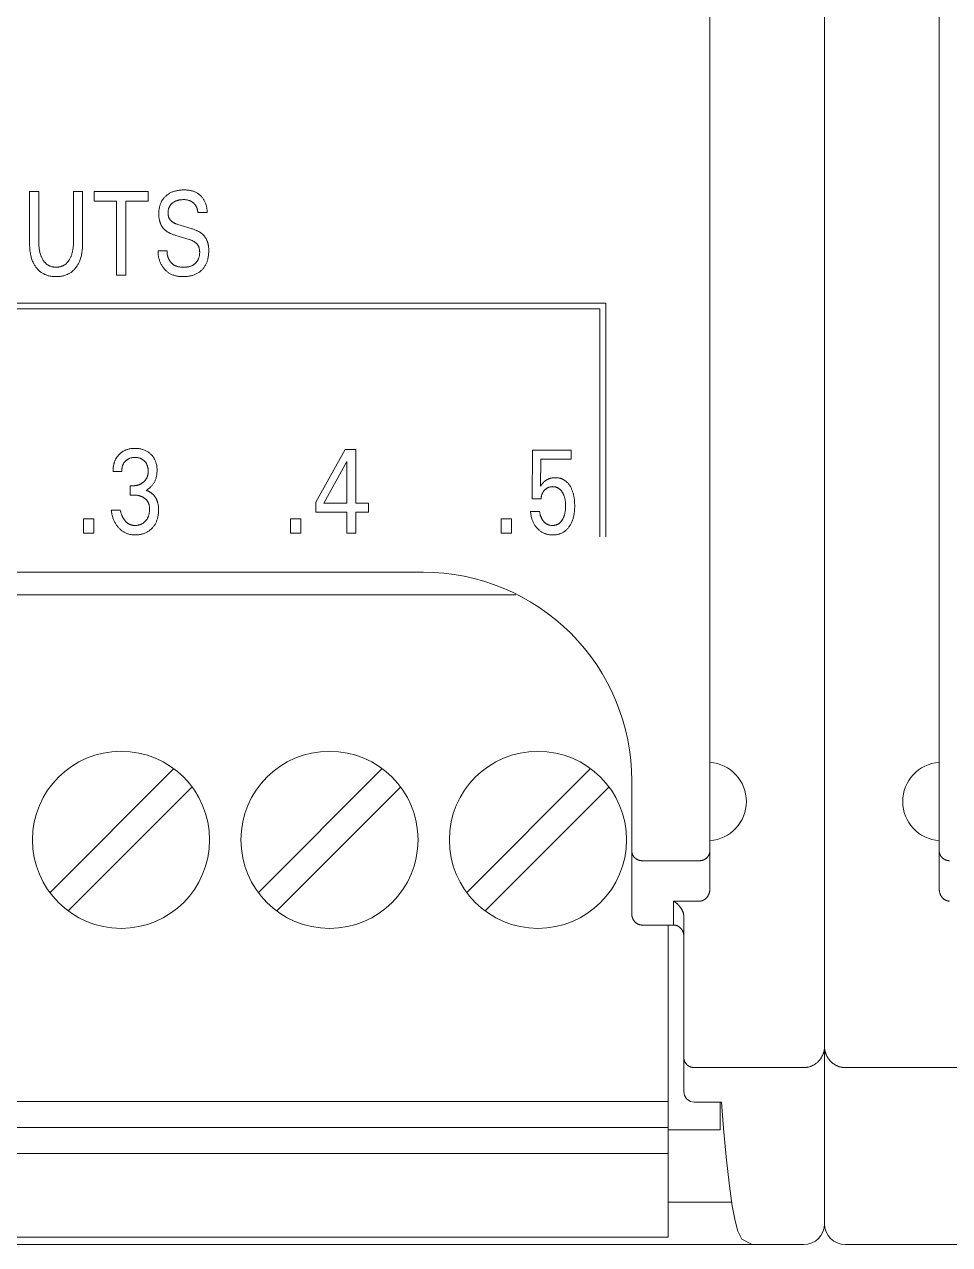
# Model space of a CAD drawing. Header units: millimetres. Extents: x 0 to 420, y 0 to 297.
# Drawn here: x 160.57 to 178.32, y 120.72 to 144.12 of the extents above; entities that cross this region are included whole.
import ezdxf

# ---------------------------------------------------------------- set-up
doc = ezdxf.new("R2010")
doc.units = ezdxf.units.MM
doc.layers.add('eProC - L2', color=41, linetype='Continuous', lineweight=20)

msp = doc.modelspace()

# ---------------------------------------------------------------- linework, layer by layer
at = {"layer": 'eProC - L2', "linetype": 'Continuous'}
for p, q in [((175.924, 121.126), (175.924, 220.326)), ((175.924, 121.115), (175.924, 220.315)), ((175.924, 121.115), (175.924, 220.315)), ((173.724, 127.543), (173.724, 160.901)), ((178.124, 127.543), (178.124, 160.901)), ((160.669, 139.919), (160.669, 140.915)), ((160.669, 140.915), (160.844, 140.915)), ((160.844, 140.915), (160.844, 139.966)), ((161.511, 139.966), (161.511, 140.915)), ((161.511, 140.915), (161.685, 140.915)), ((161.685, 140.915), (161.685, 139.919)), ((161.911, 140.734), (161.911, 140.915)), ((161.911, 140.915), (162.945, 140.915)), ((162.945, 140.915), (162.945, 140.734)), ((162.34, 140.734), (161.911, 140.734)), ((162.34, 139.315), (162.34, 140.734)), ((162.515, 140.734), (162.515, 139.315)), ((162.945, 140.734), (162.515, 140.734)), ((164.074, 140.515), (163.896, 140.515)), ((163.512, 140.285), (163.769, 140.208)), ((163.731, 139.997), (163.473, 140.074)), ((163.134, 139.779), (163.31, 139.779)), ((162.515, 139.315), (162.34, 139.315)), ((171.724, 138.775), (140.074, 138.775)), ((140.184, 138.665), (171.614, 138.665)), ((171.614, 138.665), (171.614, 134.295)), ((171.724, 134.295), (171.724, 138.775)), ((166.164, 134.959), (166.728, 135.965)), ((166.728, 135.965), (166.93, 135.965)), ((166.93, 135.965), (166.93, 134.94)), ((170.311, 135.021), (170.322, 135.956)), ((170.322, 135.956), (171.063, 135.956)), ((170.482, 135.782), (170.472, 135.267)), ((171.063, 135.782), (170.482, 135.782)), ((171.063, 135.956), (171.063, 135.782)), ((162.437, 135.549), (162.271, 135.549)), ((166.759, 135.738), (166.313, 134.94)), ((166.759, 134.94), (166.759, 135.738)), ((162.598, 135.093), (162.598, 135.273)), ((162.598, 135.273), (162.655, 135.273)), ((162.668, 135.093), (162.598, 135.093)), ((166.164, 134.766), (166.164, 134.959)), ((166.313, 134.94), (166.759, 134.94)), ((166.93, 134.94), (167.172, 134.94)), ((167.172, 134.94), (167.172, 134.766)), ((170.482, 135.021), (170.311, 135.021)), ((161.705, 134.365), (161.705, 134.635)), ((161.705, 134.635), (161.902, 134.635)), ((161.902, 134.635), (161.902, 134.365)), ((162.235, 134.802), (162.41, 134.802)), ((165.675, 134.365), (165.675, 134.635)), ((165.675, 134.635), (165.873, 134.635)), ((165.873, 134.635), (165.873, 134.365)), ((166.759, 134.766), (166.164, 134.766)), ((166.759, 134.365), (166.759, 134.766)), ((166.93, 134.766), (166.93, 134.365)), ((167.172, 134.766), (166.93, 134.766)), ((169.718, 134.365), (169.718, 134.635)), ((169.718, 134.635), (169.915, 134.635)), ((169.915, 134.635), (169.915, 134.365)), ((170.282, 134.777), (170.457, 134.777)), ((161.902, 134.365), (161.705, 134.365)), ((165.873, 134.365), (165.675, 134.365)), ((166.93, 134.365), (166.759, 134.365)), ((169.915, 134.365), (169.718, 134.365)), ((142.424, 133.615), (168.224, 133.615)), ((169.998, 133.18), (140.649, 133.18)), ((163.436, 129.846), (161.069, 127.479)), ((167.436, 129.846), (165.069, 127.479)), ((171.436, 129.846), (169.069, 127.479)), ((161.412, 127.115), (163.779, 129.482)), ((165.412, 127.115), (167.779, 129.482)), ((169.412, 127.115), (171.779, 129.482)), ((172.224, 129.615), (172.224, 127.062)), ((172.424, 128.08), (173.524, 128.08)), ((173.024, 126.846), (173.024, 127.304)), ((173.524, 127.304), (173.024, 127.304)), ((173.224, 126.998), (173.224, 123.649)), ((173.024, 126.846), (172.424, 126.846)), ((172.924, 120.86), (172.924, 126.846)), ((173.424, 124.11), (175.524, 124.11)), ((176.324, 124.11), (190.224, 124.11)), ((173.239, 123.574), (173.224, 123.649)), ((172.924, 123.46), (139.924, 123.46)), ((173.284, 123.507), (173.239, 123.574)), ((173.351, 123.463), (173.284, 123.507)), ((173.424, 123.45), (173.351, 123.463)), ((173.424, 123.45), (173.947, 123.45)), ((173.924, 122.915), (173.924, 123.45)), ((173.947, 123.45), (173.986, 122.945)), ((172.924, 122.96), (139.924, 122.96)), ((173.924, 122.915), (172.924, 122.915)), ((173.986, 122.945), (174.043, 122.336)), ((172.924, 122.46), (139.924, 122.46)), ((174.043, 122.336), (174.098, 121.843)), ((174.098, 121.843), (174.152, 121.459)), ((172.924, 121.53), (174.142, 121.53)), ((174.152, 121.459), (174.206, 121.174)), ((174.206, 121.174), (174.262, 120.972)), ((172.924, 120.86), (139.924, 120.86)), ((174.262, 120.972), (174.337, 120.822)), ((174.337, 120.822), (174.537, 120.715)), ((86.324, 120.715), (175.524, 120.715)), ((176.324, 120.715), (245.524, 120.715))]:
    msp.add_line(p, q, dxfattribs=at)
for points in [[(164.074, 140.515), (164.075, 140.528), (164.075, 140.541), (164.075, 140.554), (164.074, 140.567), (164.073, 140.58), (164.072, 140.593), (164.07, 140.607), (164.067, 140.62), (164.065, 140.632), (164.061, 140.645), (164.058, 140.658), (164.054, 140.671), (164.049, 140.683), (164.044, 140.696), (164.039, 140.708), (164.034, 140.72), (164.028, 140.732), (164.021, 140.744), (164.014, 140.755), (164.007, 140.766), (164, 140.777), (163.992, 140.788), (163.985, 140.799), (163.976, 140.809), (163.968, 140.819), (163.959, 140.829), (163.95, 140.838), (163.94, 140.847), (163.93, 140.856), (163.92, 140.864), (163.91, 140.872), (163.899, 140.879), (163.889, 140.886), (163.878, 140.893), (163.866, 140.899), (163.854, 140.906), (163.841, 140.911), (163.828, 140.917), (163.814, 140.921), (163.801, 140.926), (163.787, 140.93), (163.773, 140.933), (163.759, 140.936), (163.745, 140.939), (163.73, 140.941), (163.716, 140.943), (163.702, 140.944), (163.687, 140.945), (163.673, 140.946), (163.658, 140.947), (163.644, 140.947), (163.629, 140.947), (163.611, 140.947), (163.593, 140.946), (163.575, 140.945), (163.557, 140.944), (163.539, 140.942), (163.521, 140.939), (163.503, 140.936), (163.489, 140.933), (163.475, 140.93), (163.461, 140.926), (163.448, 140.922), (163.434, 140.918), (163.42, 140.913), (163.407, 140.908), (163.394, 140.902), (163.381, 140.896), (163.369, 140.89), (163.357, 140.883), (163.345, 140.877), (163.333, 140.869), (163.322, 140.862), (163.311, 140.854), (163.3, 140.845), (163.29, 140.837), (163.281, 140.829), (163.272, 140.82), (163.263, 140.811), (163.254, 140.802), (163.246, 140.792), (163.238, 140.782), (163.23, 140.772), (163.223, 140.762), (163.216, 140.751), (163.209, 140.74), (163.203, 140.729), (163.197, 140.717), (163.191, 140.705), (163.186, 140.693), (163.181, 140.681), (163.177, 140.669), (163.173, 140.657), (163.169, 140.644), (163.165, 140.631), (163.162, 140.617), (163.159, 140.602), (163.156, 140.587), (163.154, 140.573), (163.152, 140.558), (163.151, 140.543), (163.15, 140.528)], [(163.512, 140.285), (163.502, 140.288), (163.493, 140.291), (163.484, 140.294), (163.476, 140.297), (163.467, 140.301), (163.458, 140.305), (163.449, 140.309), (163.441, 140.313), (163.433, 140.318), (163.424, 140.323), (163.416, 140.328), (163.409, 140.334), (163.403, 140.338), (163.397, 140.343), (163.392, 140.348), (163.386, 140.353), (163.381, 140.358), (163.376, 140.364), (163.371, 140.369), (163.366, 140.375), (163.362, 140.381), (163.358, 140.387), (163.354, 140.393), (163.35, 140.399), (163.347, 140.406), (163.344, 140.413), (163.341, 140.42), (163.338, 140.427), (163.336, 140.434), (163.334, 140.441), (163.332, 140.449), (163.331, 140.456), (163.33, 140.464), (163.329, 140.471), (163.328, 140.479), (163.327, 140.486), (163.327, 140.494), (163.326, 140.502), (163.326, 140.51), (163.327, 140.519), (163.327, 140.528), (163.328, 140.537), (163.329, 140.545), (163.33, 140.554), (163.331, 140.562), (163.333, 140.571), (163.335, 140.579), (163.338, 140.588), (163.34, 140.595), (163.342, 140.602), (163.345, 140.61), (163.348, 140.617), (163.351, 140.624), (163.355, 140.631), (163.359, 140.637), (163.363, 140.644), (163.367, 140.651), (163.371, 140.657), (163.376, 140.663), (163.381, 140.669), (163.386, 140.675), (163.391, 140.68), (163.397, 140.685), (163.403, 140.691), (163.409, 140.695), (163.415, 140.7), (163.421, 140.705), (163.427, 140.709), (163.435, 140.714), (163.443, 140.719), (163.451, 140.723), (163.459, 140.727), (163.468, 140.731), (163.476, 140.735), (163.485, 140.738), (163.494, 140.741), (163.504, 140.744), (163.513, 140.747), (163.523, 140.75), (163.533, 140.752), (163.542, 140.754), (163.552, 140.755), (163.563, 140.757), (163.574, 140.758), (163.585, 140.76), (163.596, 140.76), (163.607, 140.761), (163.618, 140.761), (163.629, 140.761), (163.639, 140.761), (163.648, 140.761), (163.658, 140.76), (163.667, 140.759), (163.676, 140.758), (163.686, 140.757), (163.695, 140.755), (163.705, 140.753), (163.715, 140.75), (163.725, 140.747)], [(163.725, 140.747), (163.731, 140.745), (163.737, 140.743), (163.742, 140.741), (163.748, 140.738), (163.754, 140.736), (163.759, 140.733), (163.764, 140.731), (163.768, 140.728), (163.773, 140.725), (163.778, 140.723), (163.783, 140.72), (163.787, 140.717), (163.792, 140.713), (163.797, 140.71), (163.801, 140.707), (163.805, 140.703), (163.81, 140.7), (163.814, 140.697), (163.818, 140.693), (163.822, 140.689), (163.825, 140.686), (163.829, 140.682), (163.833, 140.678), (163.837, 140.674), (163.84, 140.67), (163.843, 140.666), (163.847, 140.661), (163.85, 140.657), (163.853, 140.653), (163.856, 140.648), (163.859, 140.644), (163.862, 140.639), (163.864, 140.635), (163.867, 140.63), (163.869, 140.625), (163.872, 140.62), (163.874, 140.615), (163.876, 140.61), (163.878, 140.605), (163.88, 140.6), (163.882, 140.595), (163.883, 140.59), (163.885, 140.584), (163.887, 140.579), (163.888, 140.573), (163.889, 140.567), (163.891, 140.562), (163.892, 140.556), (163.893, 140.55), (163.894, 140.544), (163.894, 140.539), (163.895, 140.533), (163.895, 140.527), (163.896, 140.521), (163.896, 140.515)], [(163.15, 140.528), (163.149, 140.514), (163.149, 140.5), (163.149, 140.486), (163.149, 140.474), (163.149, 140.463), (163.15, 140.452), (163.15, 140.441), (163.151, 140.43), (163.152, 140.418), (163.154, 140.407), (163.155, 140.396), (163.157, 140.385), (163.159, 140.374), (163.161, 140.364), (163.164, 140.355), (163.166, 140.345), (163.169, 140.335), (163.172, 140.326), (163.175, 140.316), (163.179, 140.307), (163.182, 140.298), (163.186, 140.289), (163.191, 140.28), (163.194, 140.272), (163.198, 140.264), (163.203, 140.257), (163.207, 140.25), (163.212, 140.243), (163.216, 140.235), (163.221, 140.229), (163.226, 140.222), (163.232, 140.215), (163.237, 140.209), (163.243, 140.202), (163.25, 140.195), (163.257, 140.188), (163.264, 140.182), (163.271, 140.175), (163.279, 140.169), (163.287, 140.163), (163.294, 140.157), (163.302, 140.152), (163.312, 140.146), (163.321, 140.14), (163.33, 140.134), (163.34, 140.129), (163.35, 140.123), (163.359, 140.118), (163.369, 140.114), (163.379, 140.109), (163.392, 140.103), (163.406, 140.098), (163.419, 140.092), (163.432, 140.087), (163.446, 140.083), (163.46, 140.078), (163.473, 140.074)], [(164.107, 139.765), (164.108, 139.787), (164.107, 139.799), (164.107, 139.81), (164.106, 139.822), (164.106, 139.833), (164.105, 139.845), (164.104, 139.856), (164.102, 139.868), (164.101, 139.879), (164.099, 139.89), (164.096, 139.902), (164.094, 139.911), (164.092, 139.92), (164.09, 139.929), (164.087, 139.938), (164.084, 139.947), (164.081, 139.955), (164.078, 139.964), (164.075, 139.973), (164.071, 139.982), (164.067, 139.99), (164.063, 139.998), (164.059, 140.006), (164.055, 140.014), (164.05, 140.022), (164.046, 140.029), (164.041, 140.036), (164.036, 140.044), (164.031, 140.051), (164.025, 140.058), (164.019, 140.064), (164.014, 140.071), (164.008, 140.078), (164.001, 140.085), (163.994, 140.092), (163.986, 140.098), (163.979, 140.105), (163.971, 140.111), (163.963, 140.117), (163.955, 140.123), (163.947, 140.129), (163.937, 140.135), (163.927, 140.141), (163.918, 140.147), (163.908, 140.152), (163.898, 140.158), (163.888, 140.163), (163.877, 140.168), (163.867, 140.172), (163.853, 140.178), (163.84, 140.184), (163.826, 140.189), (163.812, 140.194), (163.798, 140.199), (163.783, 140.204), (163.769, 140.208)], [(163.731, 139.997), (163.741, 139.994), (163.751, 139.991), (163.76, 139.987), (163.77, 139.984), (163.78, 139.98), (163.789, 139.976), (163.798, 139.971), (163.808, 139.967), (163.817, 139.962), (163.826, 139.956), (163.834, 139.951), (163.843, 139.945), (163.849, 139.94), (163.855, 139.935), (163.862, 139.93), (163.867, 139.925), (163.873, 139.919), (163.879, 139.914), (163.884, 139.908), (163.889, 139.902), (163.894, 139.895), (163.898, 139.889), (163.902, 139.883), (163.906, 139.876), (163.91, 139.869), (163.914, 139.861), (163.917, 139.853), (163.92, 139.845), (163.922, 139.837), (163.924, 139.829), (163.926, 139.821), (163.928, 139.812), (163.929, 139.804), (163.93, 139.795), (163.931, 139.786), (163.932, 139.778), (163.932, 139.769), (163.933, 139.759), (163.933, 139.749), (163.933, 139.74), (163.932, 139.73), (163.932, 139.72), (163.931, 139.71), (163.93, 139.701), (163.928, 139.691), (163.927, 139.682), (163.925, 139.672), (163.922, 139.663), (163.92, 139.653), (163.917, 139.644), (163.914, 139.635), (163.91, 139.626), (163.907, 139.617), (163.902, 139.609), (163.898, 139.6), (163.894, 139.593), (163.889, 139.586), (163.885, 139.58), (163.88, 139.573), (163.875, 139.566), (163.87, 139.56), (163.865, 139.554), (163.859, 139.548), (163.853, 139.542), (163.847, 139.536), (163.841, 139.531), (163.835, 139.526), (163.828, 139.521), (163.822, 139.516), (163.815, 139.511), (163.808, 139.507), (163.801, 139.503), (163.794, 139.499), (163.785, 139.494), (163.775, 139.49), (163.766, 139.486), (163.756, 139.483), (163.746, 139.48), (163.736, 139.477), (163.726, 139.475), (163.716, 139.473), (163.705, 139.471), (163.695, 139.469), (163.685, 139.468), (163.674, 139.467), (163.664, 139.466), (163.653, 139.466), (163.642, 139.465), (163.632, 139.465), (163.621, 139.465), (163.609, 139.465), (163.598, 139.466), (163.586, 139.466), (163.574, 139.467), (163.563, 139.468), (163.551, 139.47), (163.539, 139.471), (163.528, 139.474), (163.517, 139.476), (163.505, 139.479), (163.494, 139.482)], [(160.669, 139.919), (160.67, 139.895), (160.67, 139.872), (160.671, 139.849), (160.673, 139.825), (160.675, 139.802), (160.677, 139.778), (160.68, 139.755), (160.684, 139.732), (160.688, 139.712), (160.692, 139.692), (160.697, 139.672), (160.702, 139.653), (160.708, 139.633), (160.714, 139.614), (160.721, 139.595), (160.728, 139.576), (160.735, 139.561), (160.742, 139.546), (160.749, 139.532), (160.757, 139.517), (160.765, 139.503), (160.774, 139.489), (160.783, 139.476), (160.792, 139.463), (160.802, 139.45), (160.812, 139.438), (160.822, 139.427), (160.833, 139.416), (160.843, 139.405), (160.855, 139.395), (160.866, 139.385), (160.878, 139.375), (160.89, 139.366), (160.903, 139.358), (160.916, 139.349), (160.929, 139.342), (160.943, 139.335), (160.956, 139.328), (160.97, 139.322), (160.985, 139.316), (160.999, 139.311), (161.013, 139.306), (161.028, 139.302), (161.044, 139.298), (161.061, 139.295), (161.077, 139.292), (161.094, 139.289), (161.11, 139.287), (161.127, 139.286), (161.144, 139.285), (161.161, 139.284), (161.177, 139.284), (161.194, 139.284), (161.211, 139.285), (161.228, 139.286), (161.244, 139.287), (161.261, 139.289), (161.278, 139.292), (161.294, 139.295), (161.31, 139.298), (161.327, 139.302), (161.341, 139.306), (161.356, 139.311), (161.37, 139.316), (161.384, 139.322), (161.398, 139.328), (161.412, 139.335), (161.426, 139.342), (161.439, 139.349), (161.452, 139.358), (161.464, 139.366), (161.477, 139.375), (161.489, 139.385), (161.5, 139.395), (161.511, 139.405), (161.522, 139.416), (161.533, 139.427), (161.543, 139.438), (161.553, 139.45), (161.562, 139.463), (161.572, 139.476), (161.581, 139.489), (161.59, 139.503), (161.598, 139.517), (161.606, 139.532), (161.613, 139.546), (161.62, 139.561), (161.626, 139.576), (161.634, 139.595), (161.641, 139.614), (161.647, 139.633), (161.653, 139.653), (161.658, 139.672), (161.663, 139.692), (161.667, 139.712), (161.671, 139.732), (161.674, 139.755), (161.677, 139.778), (161.68, 139.802), (161.682, 139.825), (161.684, 139.849), (161.685, 139.872), (161.685, 139.895), (161.685, 139.919)], [(161.511, 139.966), (161.511, 139.947), (161.511, 139.927), (161.51, 139.907), (161.509, 139.887), (161.507, 139.867), (161.505, 139.848), (161.503, 139.828), (161.5, 139.811), (161.498, 139.794), (161.495, 139.777), (161.491, 139.76), (161.487, 139.743), (161.483, 139.727), (161.478, 139.71), (161.474, 139.698), (161.469, 139.685), (161.465, 139.673), (161.46, 139.661), (161.454, 139.649), (161.448, 139.637), (161.442, 139.625), (161.436, 139.614), (161.43, 139.605), (161.425, 139.596), (161.419, 139.587), (161.413, 139.578), (161.406, 139.57), (161.399, 139.561), (161.392, 139.553), (161.385, 139.546), (161.377, 139.538), (161.369, 139.531), (161.362, 139.525), (161.354, 139.519), (161.346, 139.513), (161.337, 139.508), (161.329, 139.502), (161.32, 139.498), (161.311, 139.493), (161.302, 139.489), (161.293, 139.485), (161.284, 139.482), (161.273, 139.478), (161.263, 139.475), (161.253, 139.473), (161.242, 139.471), (161.232, 139.469), (161.221, 139.468), (161.21, 139.467), (161.2, 139.466), (161.189, 139.465), (161.178, 139.465), (161.168, 139.465), (161.157, 139.466), (161.146, 139.467), (161.136, 139.468), (161.125, 139.469), (161.115, 139.471), (161.104, 139.473), (161.094, 139.475), (161.084, 139.478), (161.073, 139.482), (161.064, 139.485), (161.055, 139.489), (161.046, 139.493), (161.037, 139.498), (161.028, 139.502), (161.02, 139.508), (161.011, 139.513), (161.003, 139.519), (160.995, 139.525), (160.988, 139.531), (160.98, 139.538), (160.972, 139.546), (160.965, 139.553), (160.958, 139.561), (160.951, 139.57), (160.944, 139.578), (160.938, 139.587), (160.932, 139.596), (160.926, 139.605), (160.921, 139.614), (160.914, 139.625), (160.908, 139.637), (160.902, 139.649), (160.897, 139.661), (160.892, 139.673), (160.887, 139.686), (160.882, 139.698), (160.878, 139.711), (160.873, 139.727), (160.869, 139.744), (160.865, 139.761), (160.861, 139.777), (160.858, 139.794), (160.855, 139.811), (160.853, 139.828), (160.851, 139.848), (160.849, 139.868), (160.847, 139.887), (160.846, 139.907), (160.845, 139.927), (160.845, 139.947), (160.844, 139.966)], [(163.134, 139.779), (163.134, 139.764), (163.134, 139.749), (163.134, 139.734), (163.135, 139.719), (163.137, 139.704), (163.139, 139.689), (163.141, 139.675), (163.144, 139.66), (163.148, 139.645), (163.151, 139.63), (163.156, 139.616), (163.16, 139.601), (163.165, 139.587), (163.171, 139.573), (163.177, 139.559), (163.183, 139.545), (163.19, 139.531), (163.197, 139.517), (163.204, 139.504), (163.212, 139.492), (163.219, 139.48), (163.227, 139.469), (163.235, 139.457), (163.243, 139.446), (163.252, 139.435), (163.261, 139.425), (163.271, 139.415), (163.28, 139.405), (163.29, 139.395), (163.3, 139.386), (163.311, 139.377), (163.321, 139.369), (163.332, 139.361), (163.344, 139.353), (163.355, 139.346), (163.367, 139.339), (163.38, 139.332), (163.394, 139.325), (163.408, 139.319), (163.422, 139.314), (163.437, 139.309), (163.452, 139.304), (163.467, 139.301), (163.482, 139.297), (163.497, 139.294), (163.512, 139.291), (163.528, 139.289), (163.543, 139.287), (163.559, 139.286), (163.575, 139.285), (163.59, 139.284), (163.606, 139.284), (163.621, 139.284), (163.64, 139.284), (163.66, 139.285), (163.678, 139.286), (163.697, 139.288), (163.716, 139.29), (163.735, 139.293), (163.753, 139.297), (163.768, 139.3), (163.783, 139.304), (163.797, 139.308), (163.811, 139.312), (163.825, 139.317), (163.839, 139.323), (163.853, 139.329), (163.867, 139.335), (163.88, 139.342), (163.892, 139.349), (163.904, 139.356), (163.916, 139.364), (163.928, 139.372), (163.94, 139.381), (163.951, 139.39), (163.961, 139.399), (163.972, 139.409), (163.982, 139.42), (163.992, 139.43), (164.002, 139.441), (164.011, 139.453), (164.019, 139.464), (164.027, 139.476), (164.035, 139.488), (164.043, 139.501), (164.05, 139.514), (164.057, 139.528), (164.063, 139.542), (164.069, 139.557), (164.074, 139.571), (164.079, 139.586), (164.084, 139.6), (164.088, 139.615), (164.091, 139.63), (164.095, 139.649), (164.099, 139.668), (164.102, 139.687), (164.104, 139.707), (164.105, 139.726), (164.107, 139.745), (164.107, 139.765)], [(163.494, 139.482), (163.488, 139.484), (163.482, 139.487), (163.476, 139.489), (163.47, 139.492), (163.464, 139.494), (163.458, 139.497), (163.452, 139.5), (163.447, 139.503), (163.442, 139.506), (163.437, 139.509), (163.431, 139.513), (163.426, 139.516), (163.422, 139.52), (163.417, 139.524), (163.412, 139.528), (163.407, 139.532), (163.403, 139.536), (163.398, 139.54), (163.394, 139.545), (163.389, 139.549), (163.385, 139.554), (163.381, 139.559), (163.377, 139.563), (163.373, 139.568), (163.369, 139.573), (163.366, 139.578), (163.362, 139.583), (163.359, 139.589), (163.355, 139.594), (163.352, 139.599), (163.349, 139.605), (163.346, 139.61), (163.343, 139.616), (163.34, 139.622), (163.337, 139.627), (163.334, 139.633), (163.332, 139.639), (163.329, 139.645), (163.327, 139.651), (163.325, 139.656), (163.323, 139.662), (163.321, 139.668), (163.319, 139.675), (163.318, 139.681), (163.316, 139.687), (163.315, 139.693), (163.313, 139.699), (163.312, 139.705), (163.311, 139.711), (163.31, 139.717), (163.31, 139.724), (163.309, 139.73), (163.309, 139.736), (163.309, 139.742), (163.308, 139.748), (163.308, 139.755), (163.309, 139.761), (163.309, 139.767), (163.309, 139.773), (163.31, 139.779)], [(162.467, 135.935), (162.46, 135.931), (162.453, 135.926), (162.446, 135.922), (162.439, 135.917), (162.432, 135.912), (162.425, 135.907), (162.419, 135.902), (162.412, 135.896), (162.406, 135.891), (162.399, 135.885), (162.393, 135.879), (162.388, 135.874), (162.382, 135.868), (162.376, 135.862), (162.371, 135.856), (162.366, 135.849), (162.36, 135.843), (162.355, 135.837), (162.35, 135.83), (162.346, 135.823), (162.341, 135.817), (162.337, 135.81), (162.332, 135.803), (162.328, 135.796), (162.324, 135.788), (162.32, 135.781), (162.316, 135.773), (162.313, 135.765), (162.309, 135.757), (162.306, 135.749), (162.303, 135.741), (162.3, 135.733), (162.297, 135.725), (162.295, 135.717), (162.292, 135.709), (162.29, 135.701), (162.288, 135.692), (162.286, 135.684), (162.283, 135.674), (162.281, 135.663), (162.28, 135.653), (162.278, 135.643), (162.276, 135.633), (162.275, 135.622), (162.274, 135.612), (162.273, 135.601), (162.273, 135.591), (162.272, 135.581), (162.272, 135.57), (162.272, 135.56), (162.271, 135.549)], [(162.437, 135.549), (162.438, 135.558), (162.438, 135.567), (162.438, 135.576), (162.439, 135.585), (162.44, 135.594), (162.441, 135.603), (162.443, 135.612), (162.444, 135.62), (162.446, 135.629), (162.448, 135.637), (162.45, 135.645), (162.453, 135.652), (162.455, 135.66), (162.458, 135.668), (162.461, 135.675), (162.465, 135.682), (162.468, 135.689), (162.472, 135.696), (162.476, 135.703), (162.48, 135.71), (162.485, 135.716), (162.489, 135.722), (162.494, 135.728), (162.499, 135.734), (162.505, 135.74), (162.51, 135.746), (162.516, 135.751), (162.521, 135.756), (162.527, 135.762), (162.533, 135.766), (162.54, 135.771), (162.546, 135.776), (162.553, 135.78), (162.559, 135.784), (162.566, 135.788), (162.573, 135.791), (162.58, 135.795), (162.587, 135.798), (162.595, 135.801), (162.602, 135.803), (162.61, 135.806), (162.617, 135.808), (162.625, 135.81), (162.633, 135.811), (162.641, 135.813), (162.65, 135.814), (162.658, 135.815), (162.666, 135.816), (162.675, 135.817), (162.683, 135.817), (162.691, 135.817), (162.7, 135.817), (162.709, 135.817), (162.717, 135.816), (162.726, 135.815), (162.734, 135.814), (162.743, 135.813), (162.751, 135.811), (162.76, 135.81), (162.767, 135.808), (162.775, 135.806), (162.783, 135.803), (162.79, 135.801), (162.797, 135.798), (162.805, 135.795), (162.812, 135.791), (162.819, 135.788), (162.826, 135.784), (162.832, 135.78), (162.839, 135.776), (162.845, 135.771), (162.852, 135.766), (162.858, 135.762), (162.864, 135.756), (162.869, 135.751), (162.875, 135.746), (162.88, 135.74), (162.885, 135.734), (162.89, 135.729), (162.895, 135.722), (162.899, 135.716), (162.904, 135.71), (162.908, 135.703), (162.912, 135.697), (162.915, 135.69), (162.919, 135.682), (162.922, 135.675), (162.925, 135.667), (162.928, 135.66), (162.931, 135.652), (162.933, 135.644), (162.935, 135.637), (162.937, 135.629), (162.939, 135.62), (162.941, 135.611), (162.942, 135.602), (162.943, 135.593), (162.944, 135.584), (162.945, 135.574), (162.945, 135.565), (162.945, 135.556), (162.946, 135.547)], [(162.906, 135.184), (162.917, 135.19), (162.928, 135.197), (162.939, 135.204), (162.949, 135.212), (162.96, 135.219), (162.97, 135.228), (162.98, 135.236), (162.99, 135.245), (162.999, 135.255), (163.008, 135.264), (163.018, 135.275), (163.026, 135.285), (163.035, 135.296), (163.043, 135.307), (163.05, 135.319), (163.057, 135.33), (163.064, 135.342), (163.07, 135.355), (163.076, 135.367), (163.082, 135.38), (163.087, 135.393), (163.092, 135.406), (163.096, 135.42), (163.1, 135.433), (163.103, 135.447), (163.106, 135.461), (163.109, 135.476), (163.111, 135.491), (163.113, 135.507), (163.114, 135.522), (163.115, 135.537), (163.116, 135.552), (163.116, 135.567), (163.116, 135.584), (163.115, 135.6), (163.114, 135.616), (163.113, 135.632), (163.111, 135.648), (163.108, 135.664), (163.105, 135.679), (163.101, 135.695), (163.098, 135.707), (163.094, 135.72), (163.09, 135.732), (163.085, 135.744), (163.08, 135.756), (163.075, 135.768), (163.069, 135.78), (163.063, 135.791), (163.057, 135.802), (163.05, 135.813), (163.043, 135.824), (163.035, 135.834), (163.027, 135.844), (163.019, 135.854), (163.01, 135.863), (163.001, 135.872), (162.992, 135.881), (162.983, 135.89), (162.972, 135.899), (162.96, 135.908), (162.949, 135.916), (162.937, 135.924), (162.925, 135.931), (162.912, 135.938), (162.899, 135.945), (162.886, 135.951), (162.873, 135.957), (162.859, 135.962), (162.845, 135.967), (162.831, 135.971), (162.817, 135.975), (162.803, 135.978), (162.787, 135.981), (162.772, 135.984), (162.756, 135.986), (162.741, 135.987), (162.725, 135.988), (162.709, 135.989), (162.693, 135.989), (162.677, 135.989), (162.661, 135.988), (162.644, 135.987), (162.628, 135.986), (162.612, 135.984), (162.596, 135.981), (162.58, 135.978), (162.567, 135.975), (162.555, 135.971), (162.542, 135.968), (162.53, 135.963), (162.518, 135.959), (162.506, 135.954), (162.494, 135.949), (162.482, 135.943), (162.467, 135.935)], [(162.946, 135.547), (162.945, 135.54), (162.945, 135.532), (162.945, 135.525), (162.944, 135.518), (162.943, 135.51), (162.942, 135.503), (162.941, 135.495), (162.94, 135.488), (162.938, 135.481), (162.937, 135.474), (162.935, 135.467), (162.933, 135.46), (162.931, 135.454), (162.929, 135.448), (162.926, 135.442), (162.924, 135.437), (162.921, 135.431), (162.918, 135.425), (162.916, 135.419), (162.912, 135.414), (162.909, 135.408), (162.906, 135.403), (162.902, 135.397), (162.899, 135.392), (162.895, 135.387), (162.891, 135.381), (162.886, 135.376), (162.882, 135.371), (162.878, 135.367), (162.873, 135.362), (162.868, 135.357), (162.863, 135.353), (162.859, 135.348), (162.854, 135.344), (162.848, 135.34), (162.843, 135.335), (162.837, 135.331), (162.832, 135.327), (162.826, 135.323), (162.82, 135.319), (162.814, 135.316), (162.808, 135.312), (162.802, 135.309), (162.796, 135.305), (162.79, 135.302), (162.783, 135.299), (162.776, 135.296), (162.769, 135.293), (162.762, 135.291), (162.755, 135.288), (162.747, 135.286), (162.74, 135.284), (162.733, 135.282), (162.725, 135.28), (162.718, 135.278), (162.71, 135.277), (162.702, 135.276), (162.694, 135.275), (162.687, 135.274), (162.679, 135.273), (162.671, 135.273), (162.663, 135.273), (162.655, 135.273)], [(171.124, 135.002), (171.12, 135.031), (171.118, 135.047), (171.115, 135.063), (171.112, 135.079), (171.108, 135.095), (171.104, 135.111), (171.1, 135.127), (171.095, 135.143), (171.09, 135.158), (171.086, 135.171), (171.081, 135.183), (171.076, 135.195), (171.071, 135.208), (171.066, 135.219), (171.06, 135.231), (171.054, 135.243), (171.047, 135.255), (171.04, 135.266), (171.035, 135.275), (171.029, 135.284), (171.022, 135.293), (171.016, 135.301), (171.009, 135.31), (171.002, 135.318), (170.995, 135.326), (170.988, 135.333), (170.98, 135.341), (170.972, 135.348), (170.964, 135.355), (170.957, 135.362), (170.949, 135.368), (170.941, 135.373), (170.932, 135.379), (170.924, 135.384), (170.915, 135.389), (170.906, 135.393), (170.897, 135.398), (170.888, 135.402), (170.879, 135.406), (170.87, 135.409), (170.86, 135.412), (170.85, 135.415), (170.84, 135.418), (170.829, 135.42), (170.819, 135.422), (170.809, 135.423), (170.798, 135.425), (170.788, 135.426), (170.777, 135.426), (170.767, 135.427), (170.756, 135.427), (170.745, 135.427), (170.733, 135.426), (170.721, 135.425), (170.709, 135.424), (170.697, 135.422), (170.686, 135.42), (170.674, 135.418), (170.665, 135.416), (170.656, 135.413), (170.647, 135.41), (170.637, 135.407), (170.628, 135.403), (170.62, 135.4), (170.611, 135.395), (170.602, 135.391), (170.594, 135.386), (170.586, 135.381), (170.578, 135.376), (170.57, 135.371), (170.562, 135.365), (170.555, 135.359), (170.548, 135.353), (170.54, 135.346), (170.53, 135.336), (170.52, 135.325), (170.508, 135.312), (170.497, 135.298), (170.485, 135.283), (170.472, 135.267)], [(162.668, 135.093), (162.679, 135.093), (162.69, 135.093), (162.7, 135.092), (162.711, 135.092), (162.722, 135.09), (162.733, 135.089), (162.744, 135.087), (162.753, 135.085), (162.763, 135.083), (162.773, 135.081), (162.783, 135.078), (162.792, 135.075), (162.802, 135.072), (162.811, 135.068), (162.82, 135.065), (162.829, 135.061), (162.837, 135.056), (162.846, 135.052), (162.854, 135.047), (162.862, 135.042), (162.87, 135.037), (162.877, 135.032), (162.883, 135.027), (162.889, 135.022), (162.895, 135.017), (162.901, 135.012), (162.906, 135.006), (162.912, 135.001), (162.917, 134.995), (162.922, 134.989), (162.927, 134.982), (162.931, 134.976), (162.935, 134.969), (162.939, 134.963), (162.943, 134.956), (162.947, 134.949), (162.95, 134.942), (162.953, 134.935), (162.956, 134.928), (162.958, 134.92), (162.961, 134.913), (162.963, 134.904), (162.965, 134.894), (162.967, 134.885), (162.968, 134.876), (162.97, 134.866), (162.971, 134.857), (162.971, 134.847), (162.972, 134.838), (162.972, 134.828), (162.972, 134.816), (162.971, 134.804), (162.971, 134.793), (162.97, 134.781), (162.969, 134.769), (162.967, 134.758), (162.965, 134.746), (162.963, 134.734), (162.961, 134.725), (162.958, 134.716), (162.956, 134.707), (162.953, 134.698), (162.95, 134.689), (162.947, 134.681), (162.943, 134.672), (162.94, 134.664), (162.936, 134.655), (162.931, 134.648), (162.927, 134.64), (162.923, 134.632), (162.918, 134.625), (162.913, 134.618), (162.907, 134.611), (162.902, 134.604), (162.896, 134.598), (162.89, 134.591), (162.884, 134.585), (162.877, 134.579), (162.871, 134.573), (162.864, 134.567), (162.857, 134.561), (162.849, 134.556), (162.842, 134.551), (162.834, 134.546), (162.826, 134.542), (162.818, 134.538), (162.81, 134.534), (162.802, 134.531), (162.793, 134.527), (162.785, 134.525), (162.776, 134.522), (162.768, 134.52), (162.758, 134.517), (162.749, 134.515), (162.739, 134.514), (162.729, 134.513), (162.72, 134.512), (162.71, 134.511), (162.7, 134.511), (162.691, 134.511)], [(163.138, 134.899), (163.136, 134.907), (163.135, 134.914), (163.134, 134.922), (163.132, 134.93), (163.13, 134.937), (163.128, 134.945), (163.126, 134.953), (163.124, 134.96), (163.122, 134.968), (163.119, 134.975), (163.117, 134.983), (163.114, 134.989), (163.112, 134.996), (163.109, 135.002), (163.106, 135.009), (163.103, 135.015), (163.1, 135.021), (163.097, 135.027), (163.093, 135.034), (163.09, 135.04), (163.086, 135.046), (163.082, 135.052), (163.078, 135.058), (163.074, 135.063), (163.07, 135.069), (163.066, 135.075), (163.061, 135.08), (163.057, 135.086), (163.052, 135.091), (163.047, 135.096), (163.043, 135.102), (163.038, 135.107), (163.033, 135.111), (163.028, 135.116), (163.023, 135.12), (163.018, 135.125), (163.012, 135.129), (163.007, 135.133), (163.002, 135.137), (162.996, 135.141), (162.991, 135.145), (162.985, 135.149), (162.979, 135.152), (162.973, 135.156), (162.968, 135.159), (162.962, 135.162), (162.956, 135.165), (162.95, 135.168), (162.943, 135.171), (162.937, 135.174), (162.931, 135.176), (162.925, 135.178), (162.918, 135.18), (162.912, 135.182), (162.906, 135.184)], [(170.482, 135.021), (170.483, 135.031), (170.484, 135.04), (170.486, 135.05), (170.488, 135.06), (170.49, 135.069), (170.492, 135.079), (170.495, 135.088), (170.497, 135.097), (170.5, 135.105), (170.503, 135.114), (170.507, 135.122), (170.511, 135.13), (170.515, 135.138), (170.519, 135.146), (170.524, 135.153), (170.528, 135.16), (170.533, 135.167), (170.539, 135.174), (170.544, 135.181), (170.55, 135.187), (170.556, 135.193), (170.562, 135.199), (170.567, 135.204), (170.574, 135.209), (170.58, 135.214), (170.586, 135.219), (170.593, 135.223), (170.6, 135.227), (170.606, 135.231), (170.613, 135.235), (170.62, 135.238), (170.627, 135.241), (170.635, 135.243), (170.642, 135.246), (170.649, 135.248), (170.657, 135.25), (170.665, 135.251), (170.673, 135.252), (170.681, 135.253), (170.689, 135.254), (170.697, 135.254), (170.706, 135.255), (170.713, 135.254), (170.721, 135.254), (170.729, 135.253), (170.736, 135.253), (170.744, 135.252), (170.751, 135.25), (170.759, 135.249), (170.766, 135.247), (170.774, 135.245), (170.781, 135.242), (170.788, 135.24), (170.795, 135.237), (170.801, 135.234), (170.808, 135.23), (170.814, 135.227), (170.82, 135.223), (170.826, 135.219), (170.832, 135.214), (170.838, 135.21), (170.844, 135.205), (170.85, 135.199), (170.857, 135.193), (170.863, 135.186), (170.869, 135.18), (170.874, 135.173), (170.88, 135.166), (170.885, 135.158), (170.89, 135.151), (170.894, 135.143), (170.899, 135.135), (170.904, 135.126), (170.909, 135.117), (170.913, 135.108), (170.917, 135.099), (170.921, 135.089), (170.925, 135.08), (170.928, 135.07), (170.932, 135.058), (170.935, 135.046), (170.939, 135.034), (170.942, 135.022), (170.944, 135.01), (170.946, 134.997), (170.948, 134.985), (170.95, 134.971), (170.952, 134.957), (170.953, 134.942), (170.954, 134.928), (170.955, 134.914), (170.955, 134.9), (170.955, 134.886), (170.955, 134.87), (170.954, 134.854), (170.954, 134.838), (170.952, 134.822), (170.951, 134.806)], [(162.235, 134.802), (162.238, 134.782), (162.241, 134.763), (162.245, 134.744), (162.249, 134.724), (162.253, 134.705), (162.258, 134.686), (162.264, 134.667), (162.269, 134.652), (162.274, 134.637), (162.28, 134.622), (162.286, 134.608), (162.293, 134.594), (162.3, 134.579), (162.307, 134.566), (162.315, 134.552), (162.322, 134.539), (162.33, 134.526), (162.339, 134.514), (162.348, 134.502), (162.357, 134.49), (162.367, 134.479), (162.376, 134.468), (162.387, 134.457), (162.397, 134.447), (162.407, 134.437), (162.418, 134.428), (162.429, 134.418), (162.44, 134.41), (162.452, 134.401), (162.463, 134.393), (162.475, 134.386), (162.487, 134.379), (162.499, 134.373), (162.512, 134.367), (162.524, 134.361), (162.537, 134.356), (162.55, 134.351), (162.563, 134.347), (162.576, 134.343), (162.59, 134.34), (162.604, 134.337), (162.618, 134.335), (162.632, 134.333), (162.646, 134.331), (162.66, 134.33), (162.675, 134.33), (162.689, 134.329), (162.704, 134.329), (162.72, 134.33), (162.735, 134.331), (162.75, 134.332), (162.766, 134.334), (162.781, 134.336), (162.796, 134.339), (162.811, 134.342), (162.825, 134.345), (162.839, 134.349), (162.852, 134.353), (162.866, 134.358), (162.879, 134.363), (162.892, 134.368), (162.905, 134.374), (162.917, 134.381), (162.93, 134.387), (162.941, 134.394), (162.953, 134.402), (162.965, 134.41), (162.976, 134.418), (162.986, 134.426), (162.997, 134.435), (163.007, 134.445), (163.017, 134.455), (163.027, 134.465), (163.036, 134.475), (163.045, 134.486), (163.053, 134.497), (163.061, 134.508), (163.069, 134.519), (163.076, 134.531), (163.083, 134.543), (163.09, 134.556), (163.096, 134.569), (163.102, 134.582), (163.107, 134.596), (163.112, 134.61), (163.117, 134.623), (163.121, 134.637), (163.125, 134.651), (163.128, 134.666), (163.132, 134.684), (163.135, 134.702), (163.138, 134.72), (163.14, 134.738), (163.141, 134.757), (163.142, 134.775), (163.143, 134.794), (163.143, 134.812), (163.143, 134.83), (163.142, 134.847), (163.141, 134.864), (163.14, 134.882), (163.138, 134.899)], [(170.282, 134.777), (170.284, 134.758), (170.286, 134.74), (170.289, 134.721), (170.292, 134.702), (170.296, 134.684), (170.3, 134.665), (170.305, 134.647), (170.31, 134.633), (170.314, 134.619), (170.32, 134.604), (170.325, 134.591), (170.331, 134.577), (170.337, 134.563), (170.344, 134.55), (170.351, 134.537), (170.359, 134.524), (170.366, 134.512), (170.374, 134.501), (170.383, 134.489), (170.391, 134.478), (170.4, 134.467), (170.41, 134.456), (170.42, 134.446), (170.429, 134.437), (170.439, 134.428), (170.449, 134.419), (170.459, 134.411), (170.469, 134.403), (170.48, 134.395), (170.491, 134.388), (170.502, 134.381), (170.514, 134.375), (170.525, 134.369), (170.537, 134.363), (170.549, 134.358), (170.561, 134.354), (170.573, 134.349), (170.585, 134.346), (170.598, 134.342), (170.613, 134.339), (170.628, 134.336), (170.643, 134.333), (170.659, 134.331), (170.674, 134.33), (170.69, 134.329), (170.706, 134.329), (170.719, 134.329), (170.733, 134.33), (170.747, 134.331), (170.761, 134.332), (170.775, 134.334), (170.789, 134.336), (170.802, 134.339), (170.816, 134.342), (170.829, 134.346), (170.841, 134.35), (170.854, 134.355), (170.866, 134.359), (170.878, 134.365), (170.889, 134.37), (170.901, 134.376), (170.912, 134.383), (170.923, 134.39), (170.934, 134.397), (170.945, 134.405), (170.955, 134.414), (170.965, 134.423), (170.975, 134.432), (170.985, 134.441), (170.994, 134.451), (171.003, 134.461), (171.011, 134.472), (171.019, 134.482), (171.029, 134.495), (171.038, 134.508), (171.046, 134.522), (171.054, 134.536), (171.061, 134.55), (171.068, 134.564), (171.075, 134.579), (171.081, 134.593), (171.087, 134.61), (171.093, 134.626), (171.098, 134.643), (171.103, 134.659), (171.107, 134.676), (171.111, 134.693), (171.115, 134.71), (171.118, 134.727), (171.121, 134.749), (171.124, 134.772), (171.126, 134.794), (171.128, 134.816), (171.129, 134.839), (171.13, 134.861), (171.13, 134.884), (171.13, 134.907), (171.129, 134.931), (171.128, 134.955), (171.126, 134.978), (171.124, 135.002)], [(162.691, 134.511), (162.684, 134.511), (162.677, 134.511), (162.67, 134.512), (162.663, 134.512), (162.657, 134.513), (162.65, 134.514), (162.643, 134.515), (162.636, 134.516), (162.63, 134.518), (162.623, 134.52), (162.617, 134.521), (162.612, 134.523), (162.606, 134.525), (162.6, 134.528), (162.595, 134.53), (162.589, 134.532), (162.584, 134.535), (162.578, 134.538), (162.573, 134.541), (162.568, 134.544), (162.563, 134.547), (162.557, 134.551), (162.551, 134.555), (162.545, 134.559), (162.54, 134.563), (162.535, 134.568), (162.529, 134.573), (162.524, 134.577), (162.519, 134.582), (162.514, 134.587), (162.509, 134.592), (162.504, 134.598), (162.499, 134.604), (162.494, 134.61), (162.489, 134.617), (162.484, 134.623), (162.479, 134.63), (162.475, 134.636), (162.47, 134.643), (162.466, 134.65), (162.462, 134.657), (162.458, 134.665), (162.454, 134.672), (162.45, 134.68), (162.446, 134.688), (162.443, 134.696), (162.44, 134.704), (162.436, 134.712), (162.433, 134.72), (162.43, 134.73), (162.426, 134.74), (162.423, 134.75), (162.42, 134.761), (162.418, 134.771), (162.415, 134.781), (162.413, 134.792), (162.41, 134.802)], [(170.951, 134.806), (170.948, 134.786), (170.947, 134.775), (170.945, 134.764), (170.943, 134.753), (170.94, 134.743), (170.938, 134.732), (170.935, 134.721), (170.932, 134.71), (170.928, 134.7), (170.925, 134.69), (170.922, 134.68), (170.918, 134.671), (170.914, 134.661), (170.909, 134.652), (170.905, 134.643), (170.9, 134.634), (170.895, 134.625), (170.891, 134.618), (170.887, 134.611), (170.882, 134.604), (170.877, 134.598), (170.872, 134.591), (170.867, 134.585), (170.862, 134.579), (170.856, 134.573), (170.851, 134.567), (170.845, 134.562), (170.84, 134.557), (170.834, 134.553), (170.829, 134.549), (170.823, 134.545), (170.818, 134.541), (170.812, 134.538), (170.806, 134.534), (170.8, 134.531), (170.794, 134.528), (170.788, 134.526), (170.781, 134.523), (170.774, 134.521), (170.767, 134.519), (170.759, 134.517), (170.752, 134.515), (170.744, 134.514), (170.737, 134.513), (170.729, 134.512), (170.721, 134.511), (170.713, 134.511), (170.706, 134.511), (170.698, 134.511), (170.691, 134.511), (170.684, 134.511), (170.676, 134.512), (170.669, 134.513), (170.662, 134.514), (170.654, 134.515), (170.647, 134.517), (170.64, 134.518), (170.633, 134.52), (170.626, 134.522), (170.619, 134.525), (170.613, 134.527), (170.606, 134.53), (170.599, 134.533), (170.593, 134.537), (170.587, 134.54), (170.58, 134.544), (170.574, 134.549), (170.568, 134.553), (170.562, 134.558), (170.556, 134.563), (170.551, 134.568), (170.545, 134.573), (170.54, 134.579), (170.535, 134.585), (170.53, 134.591), (170.525, 134.597), (170.521, 134.603), (170.516, 134.609), (170.512, 134.616), (170.508, 134.622), (170.504, 134.629), (170.499, 134.638), (170.495, 134.646), (170.49, 134.655), (170.486, 134.664), (170.483, 134.673), (170.479, 134.682), (170.476, 134.692), (170.473, 134.701), (170.47, 134.71), (170.467, 134.72), (170.465, 134.729), (170.463, 134.739), (170.461, 134.748), (170.46, 134.758), (170.458, 134.767), (170.457, 134.777)], [(172.224, 128.273), (172.224, 128.268), (172.224, 128.263), (172.224, 128.258), (172.225, 128.253), (172.225, 128.249), (172.226, 128.244), (172.227, 128.239), (172.228, 128.234), (172.229, 128.229), (172.23, 128.225), (172.232, 128.22), (172.233, 128.216), (172.234, 128.211), (172.236, 128.206), (172.238, 128.202), (172.24, 128.198), (172.242, 128.193), (172.244, 128.189), (172.246, 128.185), (172.248, 128.18), (172.251, 128.176), (172.253, 128.172), (172.256, 128.168), (172.259, 128.164), (172.261, 128.16), (172.264, 128.157), (172.267, 128.153), (172.27, 128.149), (172.274, 128.146), (172.277, 128.142), (172.28, 128.139), (172.284, 128.135), (172.287, 128.132), (172.291, 128.129), (172.294, 128.126), (172.298, 128.123), (172.302, 128.12), (172.306, 128.117), (172.31, 128.114), (172.314, 128.111), (172.318, 128.109), (172.323, 128.106), (172.327, 128.104), (172.331, 128.102), (172.336, 128.1), (172.34, 128.098), (172.345, 128.096), (172.349, 128.094), (172.354, 128.092), (172.359, 128.09), (172.364, 128.089), (172.368, 128.087), (172.373, 128.086), (172.378, 128.085), (172.383, 128.084), (172.388, 128.083), (172.393, 128.082), (172.398, 128.081), (172.404, 128.081), (172.409, 128.08), (172.414, 128.08), (172.419, 128.08), (172.424, 128.08)], [(173.524, 128.08), (173.529, 128.08), (173.534, 128.08), (173.539, 128.08), (173.544, 128.081), (173.549, 128.081), (173.554, 128.082), (173.559, 128.083), (173.564, 128.084), (173.569, 128.085), (173.574, 128.086), (173.579, 128.087), (173.583, 128.089), (173.588, 128.09), (173.593, 128.092), (173.597, 128.093), (173.602, 128.095), (173.606, 128.097), (173.611, 128.099), (173.615, 128.101), (173.62, 128.103), (173.624, 128.106), (173.628, 128.108), (173.632, 128.111), (173.636, 128.113), (173.64, 128.116), (173.644, 128.119), (173.648, 128.122), (173.652, 128.125), (173.656, 128.128), (173.659, 128.131), (173.663, 128.134), (173.666, 128.137), (173.67, 128.141), (173.673, 128.144), (173.676, 128.148), (173.679, 128.152), (173.682, 128.155), (173.685, 128.159), (173.688, 128.163), (173.691, 128.167), (173.694, 128.171), (173.696, 128.175), (173.699, 128.179), (173.701, 128.183), (173.703, 128.188), (173.705, 128.192), (173.708, 128.196), (173.709, 128.201), (173.711, 128.205), (173.713, 128.21), (173.714, 128.214), (173.716, 128.219), (173.717, 128.223), (173.718, 128.228), (173.719, 128.232), (173.72, 128.237), (173.721, 128.241), (173.722, 128.246), (173.722, 128.25), (173.723, 128.255), (173.723, 128.259), (173.724, 128.264), (173.724, 128.268), (173.724, 128.273)], [(178.124, 128.273), (178.124, 128.268), (178.124, 128.264), (178.124, 128.259), (178.125, 128.254), (178.125, 128.25), (178.126, 128.245), (178.127, 128.24), (178.128, 128.235), (178.129, 128.23), (178.13, 128.226), (178.131, 128.221), (178.133, 128.216), (178.134, 128.211), (178.136, 128.206), (178.138, 128.202), (178.14, 128.197), (178.142, 128.193), (178.144, 128.188), (178.146, 128.184), (178.149, 128.18), (178.151, 128.175), (178.154, 128.171), (178.157, 128.167), (178.159, 128.163), (178.162, 128.159), (178.165, 128.156), (178.168, 128.152), (178.171, 128.148), (178.174, 128.145), (178.178, 128.141), (178.181, 128.138), (178.184, 128.135), (178.188, 128.131), (178.192, 128.128), (178.195, 128.125), (178.199, 128.122), (178.203, 128.119), (178.207, 128.117), (178.21, 128.114), (178.214, 128.111), (178.219, 128.109), (178.223, 128.106), (178.227, 128.104), (178.231, 128.102), (178.235, 128.1), (178.24, 128.098), (178.244, 128.096), (178.248, 128.094), (178.253, 128.092), (178.257, 128.091), (178.262, 128.089), (178.267, 128.088), (178.271, 128.087), (178.276, 128.085), (178.281, 128.084), (178.285, 128.083), (178.29, 128.083), (178.295, 128.082), (178.3, 128.081), (178.305, 128.081), (178.309, 128.08), (178.314, 128.08), (178.319, 128.08), (178.324, 128.08)], [(173.724, 127.543), (173.724, 127.537), (173.724, 127.531), (173.723, 127.525), (173.723, 127.519), (173.722, 127.513), (173.722, 127.507), (173.721, 127.501), (173.72, 127.495), (173.719, 127.489), (173.717, 127.483), (173.716, 127.477), (173.715, 127.471), (173.713, 127.465), (173.711, 127.46), (173.71, 127.454), (173.708, 127.449), (173.706, 127.444), (173.704, 127.438), (173.701, 127.433), (173.699, 127.428), (173.697, 127.422), (173.694, 127.417), (173.691, 127.412), (173.689, 127.407), (173.686, 127.402), (173.683, 127.397), (173.68, 127.393), (173.677, 127.389), (173.673, 127.384), (173.67, 127.38), (173.667, 127.376), (173.664, 127.372), (173.66, 127.368), (173.656, 127.364), (173.653, 127.36), (173.649, 127.357), (173.645, 127.353), (173.641, 127.349), (173.637, 127.346), (173.633, 127.343), (173.629, 127.34), (173.626, 127.337), (173.622, 127.335), (173.617, 127.332), (173.613, 127.329), (173.609, 127.327), (173.605, 127.325), (173.601, 127.322), (173.596, 127.32), (173.592, 127.318), (173.587, 127.316), (173.583, 127.315), (173.578, 127.313), (173.574, 127.312), (173.57, 127.31), (173.565, 127.309), (173.561, 127.308), (173.556, 127.307), (173.551, 127.306), (173.547, 127.306), (173.542, 127.305), (173.538, 127.305), (173.533, 127.304), (173.528, 127.304), (173.524, 127.304)], [(178.124, 127.543), (178.124, 127.537), (178.124, 127.53), (178.125, 127.524), (178.125, 127.518), (178.126, 127.511), (178.126, 127.505), (178.127, 127.499), (178.128, 127.492), (178.13, 127.486), (178.131, 127.479), (178.133, 127.473), (178.134, 127.466), (178.136, 127.46), (178.138, 127.454), (178.14, 127.449), (178.142, 127.443), (178.144, 127.437), (178.147, 127.432), (178.149, 127.426), (178.152, 127.42), (178.155, 127.414), (178.158, 127.409), (178.162, 127.403), (178.165, 127.397), (178.169, 127.392), (178.172, 127.387), (178.176, 127.383), (178.179, 127.378), (178.183, 127.373), (178.187, 127.369), (178.19, 127.365), (178.194, 127.361), (178.198, 127.357), (178.202, 127.354), (178.207, 127.35), (178.211, 127.346), (178.216, 127.342), (178.221, 127.338), (178.225, 127.335), (178.23, 127.332), (178.235, 127.329), (178.24, 127.326), (178.244, 127.324), (178.249, 127.321), (178.254, 127.319), (178.259, 127.317), (178.264, 127.315), (178.269, 127.313), (178.274, 127.312), (178.279, 127.31), (178.284, 127.309), (178.29, 127.308), (178.295, 127.307), (178.301, 127.306), (178.305, 127.305), (178.31, 127.305), (178.315, 127.304), (178.319, 127.304), (178.324, 127.304)], [(173.024, 127.304), (173.03, 127.301), (173.035, 127.298), (173.041, 127.295), (173.047, 127.291), (173.052, 127.288), (173.059, 127.283), (173.065, 127.279), (173.071, 127.274), (173.078, 127.269), (173.083, 127.265), (173.089, 127.26), (173.095, 127.255), (173.1, 127.25), (173.106, 127.245), (173.111, 127.24), (173.116, 127.235), (173.121, 127.23), (173.127, 127.223), (173.133, 127.216), (173.139, 127.209), (173.144, 127.203), (173.15, 127.196), (173.155, 127.189), (173.16, 127.182), (173.164, 127.176), (173.169, 127.169), (173.174, 127.161), (173.178, 127.154), (173.182, 127.147), (173.186, 127.141), (173.189, 127.135), (173.192, 127.128), (173.195, 127.122), (173.198, 127.115), (173.201, 127.108), (173.204, 127.101), (173.207, 127.094)], [(172.424, 126.846), (172.419, 126.846), (172.414, 126.846), (172.41, 126.846), (172.405, 126.847), (172.4, 126.847), (172.395, 126.848), (172.391, 126.849), (172.386, 126.85), (172.381, 126.851), (172.377, 126.852), (172.372, 126.853), (172.368, 126.855), (172.363, 126.856), (172.359, 126.858), (172.354, 126.859), (172.35, 126.861), (172.345, 126.863), (172.341, 126.865), (172.336, 126.868), (172.332, 126.87), (172.327, 126.873), (172.323, 126.875), (172.319, 126.878), (172.315, 126.881), (172.311, 126.884), (172.307, 126.887), (172.303, 126.89), (172.299, 126.893), (172.295, 126.896), (172.292, 126.9), (172.288, 126.903), (172.285, 126.907), (172.281, 126.911), (172.278, 126.915), (172.274, 126.919), (172.271, 126.923), (172.268, 126.927), (172.265, 126.931), (172.262, 126.935), (172.259, 126.94), (172.256, 126.944), (172.253, 126.949), (172.251, 126.953), (172.249, 126.958), (172.246, 126.963), (172.244, 126.968), (172.242, 126.972), (172.24, 126.977), (172.238, 126.982), (172.236, 126.987), (172.234, 126.993), (172.233, 126.998), (172.231, 127.003), (172.23, 127.008), (172.229, 127.014), (172.228, 127.019), (172.227, 127.024), (172.226, 127.03), (172.225, 127.035), (172.225, 127.04), (172.224, 127.046), (172.224, 127.051), (172.224, 127.057), (172.224, 127.062)], [(173.207, 127.094), (173.208, 127.091), (173.209, 127.088), (173.21, 127.085), (173.211, 127.082), (173.212, 127.078), (173.213, 127.075), (173.214, 127.072), (173.215, 127.069), (173.216, 127.065), (173.216, 127.062), (173.217, 127.059), (173.218, 127.056), (173.219, 127.052), (173.219, 127.049), (173.22, 127.046), (173.22, 127.042), (173.221, 127.039), (173.221, 127.036), (173.222, 127.032), (173.222, 127.029), (173.223, 127.025), (173.223, 127.022), (173.223, 127.018), (173.223, 127.015), (173.224, 127.011), (173.224, 127.008), (173.224, 127.005), (173.224, 127.001), (173.224, 126.998)], [(173.224, 127.091), (173.223, 127.091), (173.223, 127.091), (173.222, 127.091), (173.222, 127.091), (173.221, 127.091), (173.221, 127.091), (173.221, 127.091), (173.22, 127.091), (173.22, 127.091), (173.219, 127.091), (173.219, 127.091), (173.218, 127.091), (173.218, 127.091), (173.218, 127.091), (173.217, 127.091), (173.217, 127.091), (173.216, 127.091), (173.216, 127.091), (173.216, 127.091), (173.215, 127.091), (173.215, 127.091), (173.214, 127.091), (173.214, 127.092), (173.213, 127.092), (173.213, 127.092), (173.213, 127.092), (173.212, 127.092), (173.212, 127.092), (173.211, 127.092), (173.211, 127.092), (173.211, 127.092), (173.21, 127.093), (173.21, 127.093), (173.209, 127.093), (173.209, 127.093), (173.209, 127.093), (173.208, 127.093), (173.208, 127.094), (173.208, 127.094), (173.207, 127.094), (173.207, 127.094)], [(173.224, 126.63), (173.224, 126.635), (173.224, 126.64), (173.223, 126.646), (173.223, 126.651), (173.222, 126.656), (173.222, 126.662), (173.221, 126.667), (173.22, 126.673), (173.219, 126.678), (173.218, 126.683), (173.216, 126.688), (173.215, 126.694), (173.213, 126.699), (173.212, 126.704), (173.21, 126.709), (173.208, 126.714), (173.206, 126.719), (173.204, 126.724), (173.202, 126.729), (173.199, 126.733), (173.197, 126.738), (173.194, 126.742), (173.192, 126.747), (173.189, 126.751), (173.186, 126.756), (173.183, 126.76), (173.18, 126.764), (173.177, 126.769), (173.174, 126.773), (173.17, 126.777), (173.167, 126.781), (173.163, 126.785), (173.16, 126.788), (173.156, 126.792), (173.153, 126.795), (173.149, 126.798), (173.145, 126.802), (173.141, 126.805), (173.137, 126.808), (173.133, 126.811), (173.129, 126.814), (173.125, 126.816), (173.12, 126.819), (173.116, 126.821), (173.112, 126.824), (173.107, 126.826), (173.103, 126.828), (173.098, 126.83), (173.094, 126.832), (173.089, 126.834), (173.085, 126.836), (173.08, 126.837), (173.076, 126.838), (173.071, 126.84), (173.066, 126.841), (173.062, 126.842), (173.057, 126.843), (173.052, 126.844), (173.048, 126.844), (173.043, 126.845), (173.038, 126.845), (173.033, 126.846), (173.029, 126.846), (173.024, 126.846)], [(173.424, 124.11), (173.419, 124.11), (173.414, 124.111), (173.409, 124.111), (173.405, 124.111), (173.4, 124.112), (173.395, 124.112), (173.39, 124.113), (173.385, 124.114), (173.381, 124.115), (173.376, 124.116), (173.371, 124.117), (173.367, 124.119), (173.362, 124.12), (173.357, 124.121), (173.353, 124.123), (173.348, 124.125), (173.344, 124.127), (173.339, 124.129), (173.335, 124.131), (173.331, 124.133), (173.326, 124.135), (173.322, 124.137), (173.318, 124.14), (173.314, 124.142), (173.31, 124.145), (173.306, 124.148), (173.302, 124.151), (173.298, 124.154), (173.294, 124.157), (173.29, 124.16), (173.287, 124.163), (173.283, 124.166), (173.28, 124.17), (173.276, 124.173), (173.273, 124.177), (173.27, 124.18), (173.267, 124.184), (173.264, 124.188), (173.261, 124.192), (173.258, 124.196), (173.255, 124.2), (173.253, 124.204), (173.25, 124.208), (173.248, 124.212), (173.245, 124.216), (173.243, 124.221), (173.241, 124.225), (173.239, 124.229), (173.237, 124.234), (173.236, 124.238), (173.234, 124.243), (173.233, 124.247), (173.231, 124.252), (173.23, 124.257), (173.229, 124.261), (173.228, 124.266), (173.227, 124.271), (173.226, 124.275), (173.225, 124.28), (173.225, 124.285), (173.224, 124.289), (173.224, 124.294), (173.224, 124.299), (173.224, 124.304)], [(175.524, 124.11), (175.533, 124.111), (175.543, 124.111), (175.552, 124.111), (175.562, 124.112), (175.571, 124.113), (175.581, 124.115), (175.59, 124.116), (175.6, 124.118), (175.609, 124.12), (175.618, 124.122), (175.628, 124.125), (175.637, 124.127), (175.646, 124.13), (175.655, 124.133), (175.664, 124.137), (175.673, 124.14), (175.682, 124.144), (175.691, 124.148), (175.699, 124.152), (175.708, 124.156), (175.716, 124.161), (175.725, 124.166), (175.733, 124.171), (175.741, 124.176), (175.749, 124.182), (175.757, 124.187), (175.765, 124.193), (175.772, 124.199), (175.78, 124.205), (175.787, 124.212), (175.794, 124.218), (175.801, 124.225), (175.808, 124.232), (175.815, 124.239), (175.822, 124.247), (175.828, 124.254), (175.834, 124.262), (175.84, 124.269), (175.846, 124.277), (175.852, 124.285), (175.857, 124.294), (175.862, 124.302), (175.867, 124.311), (175.872, 124.319), (175.877, 124.328), (175.881, 124.337), (175.886, 124.346), (175.89, 124.355), (175.894, 124.364), (175.897, 124.373), (175.901, 124.383), (175.904, 124.392), (175.907, 124.402), (175.909, 124.411), (175.912, 124.421), (175.914, 124.431), (175.916, 124.441), (175.918, 124.451), (175.92, 124.461), (175.921, 124.471), (175.922, 124.481), (175.923, 124.491), (175.923, 124.501), (175.924, 124.511), (175.924, 124.521)], [(175.924, 124.521), (175.924, 124.51), (175.924, 124.499), (175.925, 124.488), (175.926, 124.477), (175.927, 124.466), (175.929, 124.455), (175.931, 124.445), (175.933, 124.435), (175.935, 124.426), (175.937, 124.416), (175.94, 124.406), (175.942, 124.397), (175.946, 124.387), (175.949, 124.377), (175.953, 124.367), (175.957, 124.357), (175.961, 124.347), (175.965, 124.338), (175.97, 124.33), (175.974, 124.321), (175.979, 124.313), (175.984, 124.304), (175.99, 124.294), (175.997, 124.284), (176.004, 124.274), (176.011, 124.265), (176.018, 124.257), (176.024, 124.249), (176.031, 124.241), (176.038, 124.234), (176.045, 124.227), (176.052, 124.219), (176.06, 124.212), (176.068, 124.205), (176.077, 124.198), (176.085, 124.192), (176.093, 124.186), (176.1, 124.18), (176.108, 124.175), (176.116, 124.17), (176.125, 124.165), (176.133, 124.16), (176.142, 124.155), (176.151, 124.151), (176.16, 124.146), (176.17, 124.142), (176.179, 124.138), (176.189, 124.135), (176.198, 124.131), (176.207, 124.128), (176.216, 124.126), (176.225, 124.123), (176.234, 124.121), (176.243, 124.119), (176.253, 124.117), (176.263, 124.115), (176.273, 124.114), (176.283, 124.113), (176.293, 124.112), (176.303, 124.111), (176.314, 124.111), (176.324, 124.11)]]:
    msp.add_lwpolyline(points, dxfattribs=at)
for centre in [(162.424, 128.48), (166.424, 128.48), (170.424, 128.48)]:
    msp.add_circle(centre, 1.7, dxfattribs=at)
for centre, radius, start, end in [((168.224, 129.615), 4, 359.9957, 90), ((173.672, 129.215), 0.752, 273.9499, 86.0501), ((178.176, 129.215), 0.752, 93.9499, 266.0501), ((175.524, 121.115), 0.4, 270, 0), ((176.324, 121.115), 0.4, 180, 270)]:
    msp.add_arc(centre, radius, start, end, dxfattribs=at)

doc.saveas('drawing.dxf')
